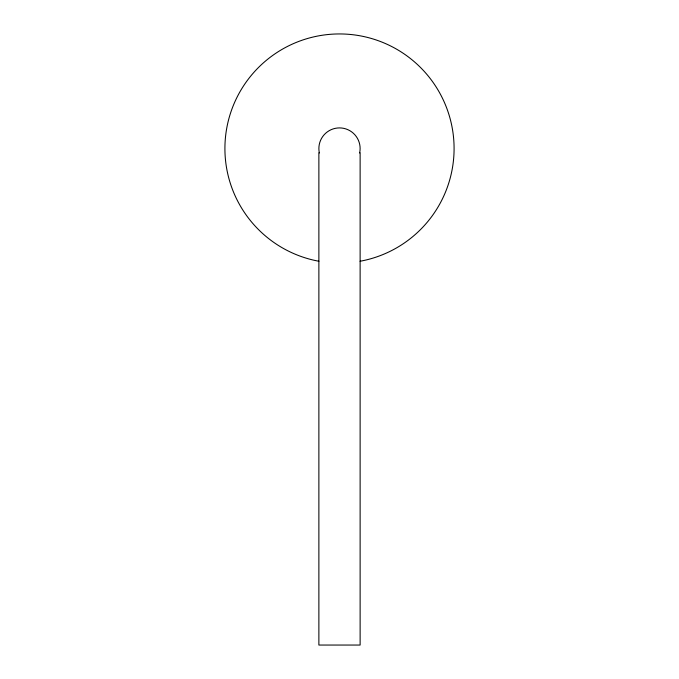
<?xml version="1.0" encoding="UTF-8"?>
<svg xmlns="http://www.w3.org/2000/svg" width="679" height="679" viewBox="0 0 679 679"><rect width="100%" height="100%" fill="white"/><g stroke="black" fill="none" stroke-linecap="round" stroke-linejoin="round"><path stroke-width="1.02" d="M360.125 152.792L360.125 645.05L318.875 645.05L318.875 152.792M318.901 261.245A114.581 114.581 0 0 1 243.897 85.367A114.581 114.581 0 0 1 435.103 85.367A114.581 114.581 0 0 1 360.099 261.245M319.368 153.004A20.625 20.625 0 0 1 339.5 127.907A20.625 20.625 0 0 1 359.632 153.004"/></g></svg>
